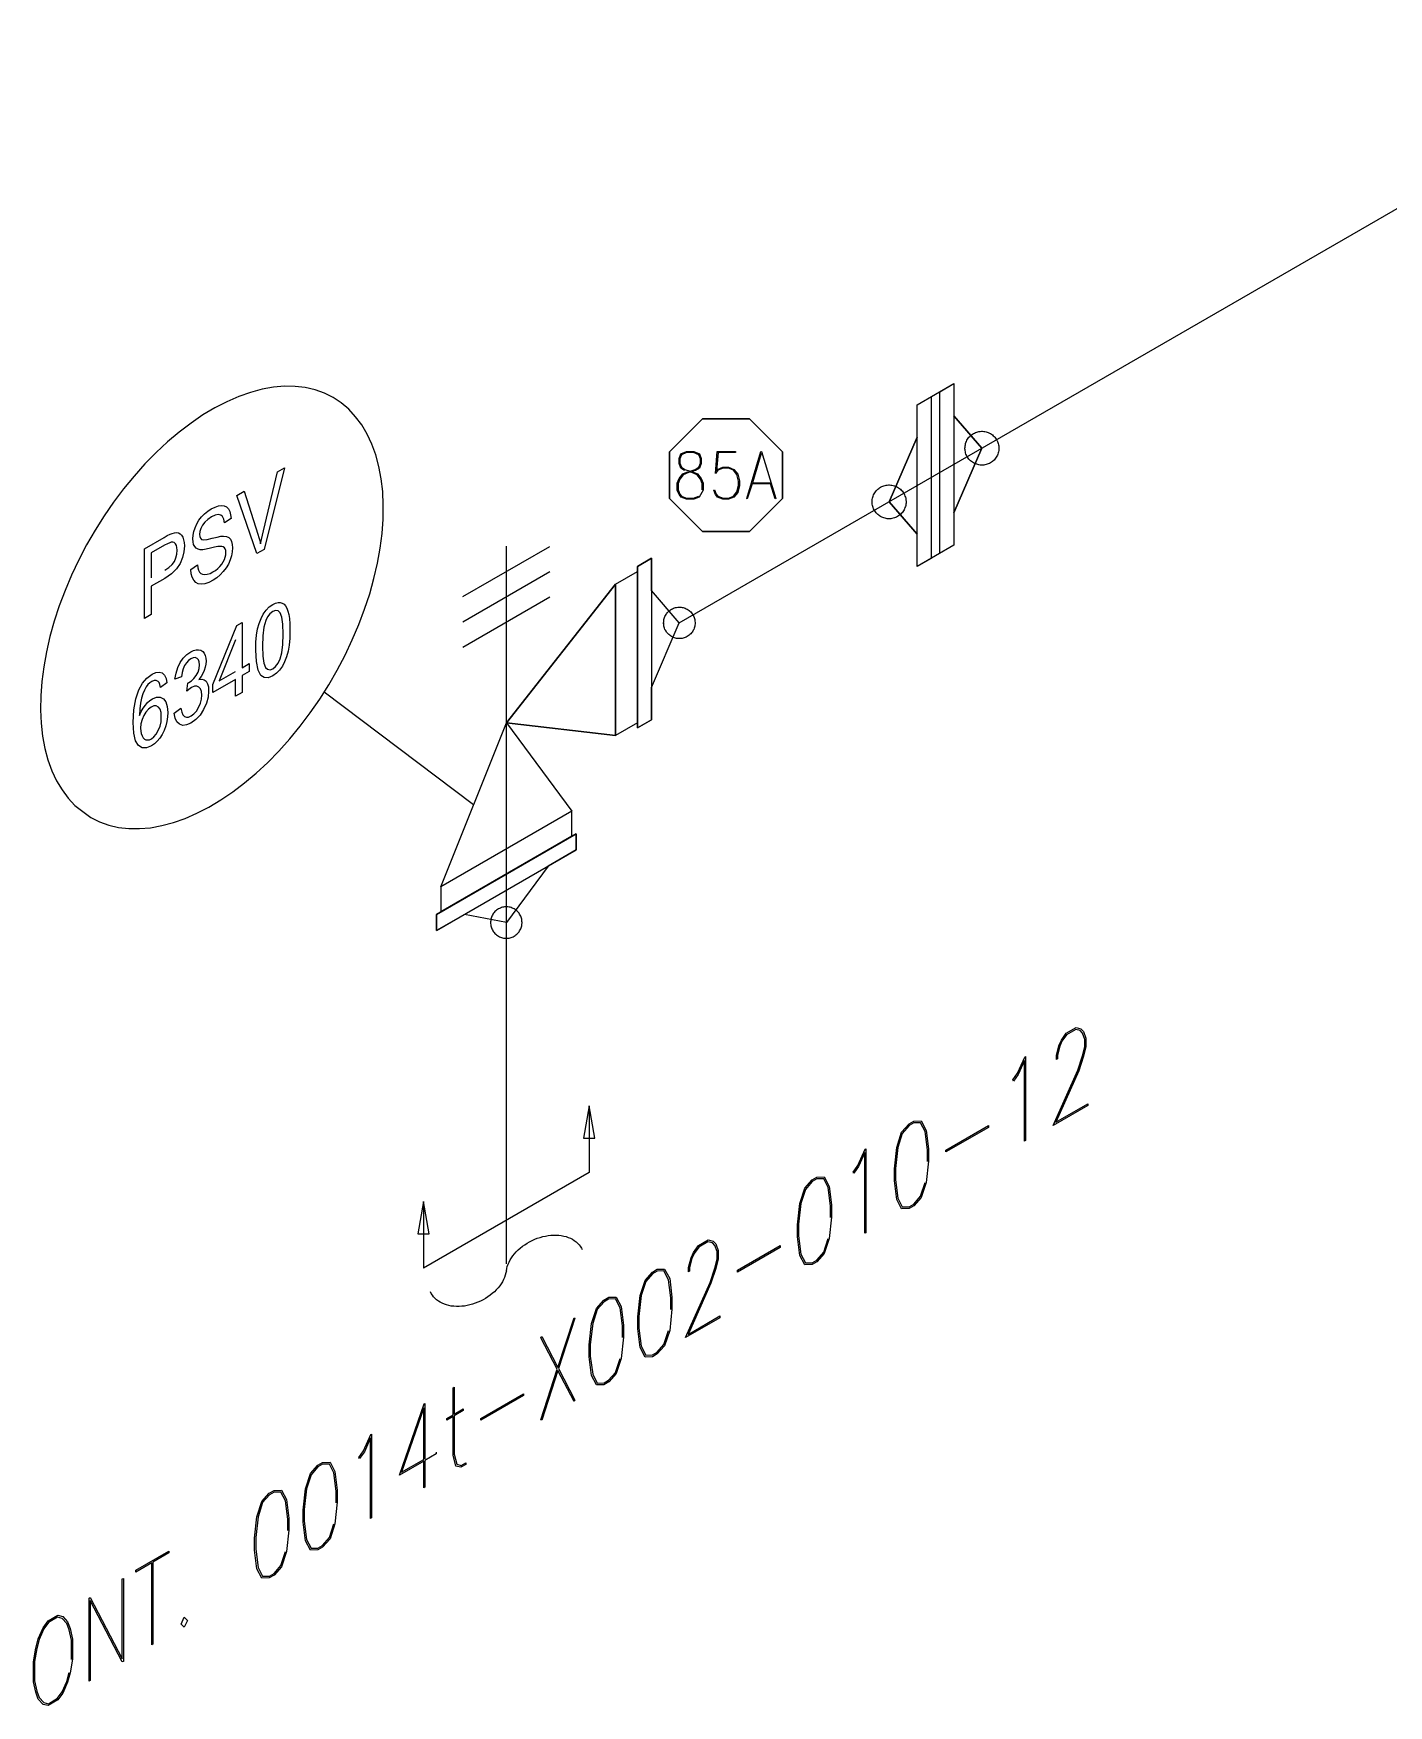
# Model space of a CAD drawing. Extents: x 0 to 17.2, y 0.1 to 11.3.
# Drawn here: x 10.195 to 11.865, y 7.699 to 9.76 of the extents above; entities that cross this region are included whole.
import ezdxf

# ---------------------------------------------------------------- set-up
doc = ezdxf.new("R2010")
doc.units = 0
for name, color, linetype in [('3', 1, 'CONTINUOUS'), ('COMP', 1, 'CONTINUOUS'), ('Continuation', 7, 'CONTINUOUS'), ('DL', 20, 'CONTINUOUS'), ('PART_PCML', 7, 'CONTINUOUS'), ('PIPE', 7, 'CONTINUOUS'), ('PIPE-ANNO', 150, 'CONTINUOUS'), ('UNAS.PIPE', 251, 'CONTINUOUS'), ('Welds', 7, 'CONTINUOUS')]:
    doc.layers.add(name, color=color, linetype=linetype)

msp = doc.modelspace()

# ---------------------------------------------------------------- linework, layer by layer
at = {"layer": '3'}
msp.add_lwpolyline([(10.9719, 9.0331), (10.972, 9.0345), (10.9721, 9.0358), (10.9724, 9.0372), (10.9727, 9.0385), (10.9731, 9.0398), (10.9736, 9.041), (10.9742, 9.0422), (10.9749, 9.0434), (10.9756, 9.0445), (10.9765, 9.0456), (10.9774, 9.0466), (10.9784, 9.0476), (10.9794, 9.0484), (10.9805, 9.0492), (10.9816, 9.0499), (10.9828, 9.0506), (10.9841, 9.0511), (10.9853, 9.0516), (10.9866, 9.052), (10.988, 9.0522), (10.9893, 9.0524), (10.9907, 9.0525), (10.992, 9.0525), (10.9934, 9.0524), (10.9947, 9.0522), (10.996, 9.052), (10.9973, 9.0516), (10.9986, 9.0511), (10.9998, 9.0506), (11.001, 9.0499), (11.0022, 9.0492), (11.0033, 9.0484), (11.0043, 9.0476), (11.0053, 9.0466), (11.0062, 9.0456), (11.007, 9.0445), (11.0078, 9.0434), (11.0085, 9.0422), (11.0091, 9.041), (11.0096, 9.0398), (11.01, 9.0385), (11.0103, 9.0372), (11.0105, 9.0358), (11.0107, 9.0331), (11.0107, 9.0331), (11.0107, 9.0318), (11.0105, 9.0304), (11.0103, 9.0291), (11.01, 9.0278), (11.0096, 9.0265), (11.0091, 9.0252), (11.0085, 9.024), (11.0078, 9.0229), (11.007, 9.0217), (11.0062, 9.0207), (11.0053, 9.0197), (11.0043, 9.0187), (11.0033, 9.0179), (11.0022, 9.0171), (11.001, 9.0163), (10.9998, 9.0157), (10.9986, 9.0152), (10.9973, 9.0147), (10.996, 9.0143), (10.9947, 9.014), (10.9934, 9.0138), (10.992, 9.0138), (10.9907, 9.0138), (10.9893, 9.0138), (10.988, 9.014), (10.9866, 9.0143), (10.9853, 9.0147), (10.9841, 9.0152), (10.9828, 9.0157), (10.9816, 9.0163), (10.9805, 9.0171), (10.9794, 9.0179), (10.9784, 9.0187), (10.9774, 9.0197), (10.9765, 9.0207), (10.9756, 9.0217), (10.9749, 9.0229), (10.9742, 9.024), (10.9736, 9.0252), (10.9731, 9.0265), (10.9727, 9.0278), (10.9724, 9.0291), (10.9721, 9.0304), (10.9719, 9.0331)], dxfattribs=at)
at = {"layer": 'COMP'}
for points in [[(11.2843, 9.1027), (11.2843, 9.1426), (11.2498, 9.1824), (11.2843, 9.262), (11.2843, 9.3018), (11.3297, 9.3281), (11.3297, 9.2882), (11.3642, 9.2484), (11.3297, 9.1688), (11.3297, 9.129), (11.2843, 9.1027)], [(11.3125, 9.3181), (11.3297, 9.3281), (11.3297, 9.129), (11.3125, 9.119), (11.3125, 9.3181)], [(11.3015, 9.3118), (11.3015, 9.1127), (11.2843, 9.1027), (11.2843, 9.3018), (11.3015, 9.3118)], [(11.3297, 9.1688), (11.3642, 9.2484), (11.3297, 9.2882)], [(11.2843, 9.262), (11.2498, 9.1824), (11.2843, 9.1426)], [(10.9913, 9.0331), (10.9569, 9.073), (10.9569, 9.1128), (10.9396, 9.1028), (10.9396, 8.9037), (10.9569, 8.9137), (10.9569, 8.9535), (10.9913, 9.0331)], [(10.9396, 8.9037), (10.9396, 9.1028), (10.9569, 9.1128), (10.9569, 8.9137), (10.9396, 8.9037)], [(10.9569, 8.9535), (10.9913, 9.0331), (10.9569, 9.073)]]:
    msp.add_lwpolyline(points, dxfattribs=at)
at = {"layer": 'Continuation'}
for points in [[(11.456, 8.4949), (11.456, 8.5001), (11.459, 8.512), (11.4621, 8.5189), (11.4682, 8.5274), (11.4802, 8.5344), (11.4863, 8.5328), (11.4894, 8.5295), (11.4924, 8.5211), (11.4924, 8.5108), (11.4894, 8.499), (11.4835, 8.4809), (11.4553, 8.4178), (11.4946, 8.4405), (11.4946, 8.4384), (11.4522, 8.4138), (11.4824, 8.4817), (11.4882, 8.4994), (11.491, 8.5106), (11.491, 8.5198), (11.4882, 8.5274), (11.4855, 8.5305), (11.4798, 8.5319), (11.4685, 8.5254), (11.4629, 8.5175), (11.4601, 8.5112), (11.4573, 8.5003), (11.4573, 8.4957), (11.456, 8.4949)], [(11.418, 8.3951), (11.4167, 8.3943), (11.4167, 8.4939), (11.409, 8.4765), (11.4031, 8.4683), (11.4024, 8.4698), (11.4082, 8.478), (11.4171, 8.4979), (11.418, 8.4985), (11.418, 8.3951)], [(11.2956, 8.3435), (11.2895, 8.3248), (11.2804, 8.3147), (11.2744, 8.3112), (11.2653, 8.3108), (11.2592, 8.3225), (11.2563, 8.3454), (11.2563, 8.3603), (11.2592, 8.3866), (11.2653, 8.4053), (11.2744, 8.4155), (11.2804, 8.419), (11.2895, 8.4192), (11.2956, 8.4076), (11.2985, 8.3847), (11.2985, 8.3698), (11.2956, 8.3435)], [(11.2972, 8.3693), (11.2972, 8.3836), (11.2943, 8.406), (11.2887, 8.4169), (11.2802, 8.4167), (11.2746, 8.4134), (11.2661, 8.4039), (11.2605, 8.3865), (11.2576, 8.3608), (11.2576, 8.3465), (11.2605, 8.3241), (11.2661, 8.3132), (11.2746, 8.3134), (11.2802, 8.3167), (11.2887, 8.3263), (11.2943, 8.3435)], [(11.3196, 8.3832), (11.3722, 8.4136), (11.3722, 8.4113), (11.3196, 8.381), (11.3196, 8.3832)], [(11.2212, 8.2815), (11.2199, 8.2807), (11.2199, 8.3803), (11.2122, 8.3629), (11.2063, 8.3547), (11.2056, 8.3562), (11.2114, 8.3644), (11.2203, 8.3843), (11.2212, 8.3848), (11.2212, 8.2815)], [(11.1761, 8.2745), (11.17, 8.2558), (11.1609, 8.2457), (11.1549, 8.2422), (11.1458, 8.2419), (11.1397, 8.2535), (11.1368, 8.2764), (11.1368, 8.2913), (11.1397, 8.3176), (11.1458, 8.3363), (11.1549, 8.3465), (11.1609, 8.35), (11.17, 8.3502), (11.1761, 8.3386), (11.179, 8.3157), (11.179, 8.3008), (11.1761, 8.2745)], [(11.1777, 8.3004), (11.1777, 8.3146), (11.1748, 8.337), (11.1692, 8.3479), (11.1608, 8.3477), (11.1551, 8.3444), (11.1467, 8.3349), (11.141, 8.3176), (11.1381, 8.2918), (11.1381, 8.2775), (11.141, 8.2551), (11.1467, 8.2442), (11.1551, 8.2444), (11.1608, 8.2477), (11.1692, 8.2573), (11.1748, 8.2745)], [(11.0027, 8.2332), (11.0027, 8.2384), (11.0057, 8.2503), (11.0088, 8.2572), (11.0149, 8.2657), (11.0269, 8.2727), (11.033, 8.2711), (11.0361, 8.2678), (11.0391, 8.2594), (11.0391, 8.2491), (11.0361, 8.2373), (11.0302, 8.2192), (11.002, 8.1561), (11.0413, 8.1788), (11.0413, 8.1767), (10.9989, 8.1521), (11.0292, 8.22), (11.0349, 8.2377), (11.0378, 8.2489), (11.0378, 8.2581), (11.0349, 8.2657), (11.0322, 8.2688), (11.0265, 8.2702), (11.0152, 8.2637), (11.0096, 8.2558), (11.0069, 8.2495), (11.004, 8.2386), (11.004, 8.234), (11.0027, 8.2332)], [(11.0631, 8.2351), (11.1157, 8.2655), (11.1157, 8.2632), (11.0631, 8.2329), (11.0631, 8.2351)], [(10.9794, 8.1609), (10.9732, 8.1422), (10.9641, 8.1321), (10.9581, 8.1286), (10.949, 8.1282), (10.943, 8.1399), (10.94, 8.1628), (10.94, 8.1777), (10.943, 8.204), (10.949, 8.2227), (10.9581, 8.2329), (10.9641, 8.2364), (10.9732, 8.2366), (10.9794, 8.225), (10.9822, 8.2021), (10.9822, 8.1872), (10.9794, 8.1609)], [(10.9809, 8.1867), (10.9809, 8.201), (10.978, 8.2234), (10.9724, 8.2343), (10.964, 8.2341), (10.9583, 8.2308), (10.9499, 8.2213), (10.9443, 8.2039), (10.9414, 8.1782), (10.9414, 8.1639), (10.9443, 8.1415), (10.9499, 8.1306), (10.9583, 8.1308), (10.964, 8.1341), (10.9724, 8.1437), (10.978, 8.1609)], [(10.9196, 8.1264), (10.9135, 8.1077), (10.9044, 8.0976), (10.8984, 8.0941), (10.8893, 8.0938), (10.8832, 8.1054), (10.8803, 8.1283), (10.8803, 8.1432), (10.8832, 8.1695), (10.8893, 8.1882), (10.8984, 8.1984), (10.9044, 8.2019), (10.9135, 8.2021), (10.9196, 8.1905), (10.9225, 8.1676), (10.9225, 8.1527), (10.9196, 8.1264)], [(10.9212, 8.1523), (10.9212, 8.1665), (10.9183, 8.1889), (10.9127, 8.1998), (10.9042, 8.1996), (10.8986, 8.1963), (10.8901, 8.1868), (10.8845, 8.1695), (10.8816, 8.1437), (10.8816, 8.1294), (10.8845, 8.107), (10.8901, 8.0961), (10.8986, 8.0963), (10.9042, 8.0996), (10.9127, 8.1092), (10.9183, 8.1264)], [(10.8615, 8.0734), (10.8416, 8.1114), (10.8218, 8.0504), (10.8206, 8.0508), (10.8408, 8.1131), (10.8206, 8.1518), (10.8218, 8.1537), (10.8416, 8.1155), (10.8615, 8.1766), (10.8627, 8.1761), (10.8425, 8.1139), (10.8627, 8.0751), (10.8615, 8.0734)], [(10.728, 7.9957), (10.722, 7.9923), (10.7157, 7.9937), (10.7127, 8.0072), (10.7127, 8.055), (10.7046, 8.0503), (10.7046, 8.0525), (10.7127, 8.0571), (10.7127, 8.0902), (10.714, 8.0909), (10.714, 8.0579), (10.7251, 8.0643), (10.7251, 8.0621), (10.714, 8.0557), (10.714, 8.0083), (10.7169, 7.996), (10.7223, 7.9946), (10.728, 7.9978), (10.728, 7.9957)], [(10.7468, 8.0525), (10.7994, 8.0829), (10.7994, 8.0807), (10.7468, 8.0503), (10.7468, 8.0525)], [(10.6916, 8.0109), (10.6916, 8.0087), (10.6777, 8.0007), (10.6777, 7.9676), (10.6763, 7.9669), (10.6763, 7.9999), (10.6465, 7.9826), (10.6767, 8.0704), (10.6777, 8.071), (10.6777, 8.0029)], [(10.6763, 8.0021), (10.6763, 8.0656), (10.6491, 7.9864), (10.6763, 8.0021)], [(10.6121, 7.9298), (10.6107, 7.929), (10.6107, 8.0286), (10.6031, 8.0112), (10.5971, 8.003), (10.5965, 8.0045), (10.6022, 8.0127), (10.6111, 8.0326), (10.6121, 8.0331), (10.6121, 7.9298)], [(10.5669, 7.9228), (10.5608, 7.9041), (10.5517, 7.894), (10.5457, 7.8905), (10.5366, 7.8901), (10.5306, 7.9018), (10.5276, 7.9247), (10.5276, 7.9396), (10.5306, 7.9659), (10.5366, 7.9846), (10.5457, 7.9948), (10.5517, 7.9983), (10.5608, 7.9985), (10.5669, 7.9869), (10.5698, 7.964), (10.5698, 7.9491), (10.5669, 7.9228)], [(10.5685, 7.9486), (10.5685, 7.9629), (10.5656, 7.9853), (10.56, 7.9962), (10.5516, 7.996), (10.5459, 7.9927), (10.5375, 7.9832), (10.5319, 7.9658), (10.529, 7.9401), (10.529, 7.9258), (10.5319, 7.9034), (10.5375, 7.8925), (10.5459, 7.8927), (10.5516, 7.896), (10.56, 7.9056), (10.5656, 7.9228)], [(10.5072, 7.8883), (10.5011, 7.8696), (10.492, 7.8595), (10.486, 7.856), (10.4769, 7.8557), (10.4708, 7.8673), (10.4679, 7.8902), (10.4679, 7.9051), (10.4708, 7.9314), (10.4769, 7.9501), (10.486, 7.9603), (10.492, 7.9638), (10.5011, 7.964), (10.5072, 7.9524), (10.5101, 7.9295), (10.5101, 7.9146), (10.5072, 7.8883)], [(10.5088, 7.9142), (10.5088, 7.9284), (10.5059, 7.9508), (10.5003, 7.9617), (10.4918, 7.9615), (10.4862, 7.9582), (10.4777, 7.9487), (10.4721, 7.9314), (10.4692, 7.9056), (10.4692, 7.8913), (10.4721, 7.8689), (10.4777, 7.858), (10.4862, 7.8582), (10.4918, 7.8615), (10.5003, 7.8711), (10.5059, 7.8883)], [(10.3411, 7.7733), (10.3411, 7.8745), (10.3214, 7.8631), (10.3214, 7.8653), (10.3623, 7.8889), (10.3623, 7.8867), (10.3425, 7.8753), (10.3425, 7.7741), (10.3411, 7.7733)], [(10.3061, 7.7531), (10.3046, 7.7523), (10.2652, 7.8281), (10.2652, 7.7295), (10.2639, 7.7287), (10.2639, 7.831), (10.2653, 7.8318), (10.3047, 7.756), (10.3047, 7.8546), (10.3061, 7.8554), (10.3061, 7.7531)], [(10.2404, 7.7391), (10.2374, 7.7274), (10.2315, 7.714), (10.2253, 7.7055), (10.2133, 7.6986), (10.2072, 7.7), (10.2012, 7.7065), (10.1983, 7.7149), (10.1953, 7.728), (10.1953, 7.7526), (10.1983, 7.7692), (10.2012, 7.7809), (10.2072, 7.7944), (10.2133, 7.8029), (10.2253, 7.8099), (10.2315, 7.8084), (10.2374, 7.8018), (10.2404, 7.7935), (10.2434, 7.7804), (10.2434, 7.7558), (10.2404, 7.7391)], [(10.242, 7.7553), (10.242, 7.7793), (10.2392, 7.792), (10.2363, 7.7998), (10.2306, 7.806), (10.225, 7.8074), (10.2137, 7.8009), (10.2081, 7.793), (10.2024, 7.7802), (10.1995, 7.769), (10.1966, 7.7531), (10.1966, 7.729), (10.1995, 7.7163), (10.2024, 7.7086), (10.2081, 7.7023), (10.2137, 7.7009), (10.225, 7.7075), (10.2306, 7.7154), (10.2363, 7.7282), (10.2392, 7.7393)], [(10.3811, 7.7951), (10.3773, 7.7991), (10.3811, 7.8077), (10.385, 7.8035), (10.3811, 7.7951)]]:
    msp.add_lwpolyline(points, dxfattribs=at)
at = {"layer": 'DL'}
for points in [[(10.8732, 8.398), (10.8872, 8.398), (10.8802, 8.4378), (10.8732, 8.398)], [(10.8802, 8.4378), (10.8802, 8.3556)], [(10.8802, 8.3556), (10.676, 8.2377)], [(10.669, 8.2801), (10.683, 8.2801), (10.676, 8.3199), (10.669, 8.2801)], [(10.676, 8.3199), (10.676, 8.2377)]]:
    msp.add_lwpolyline(points, dxfattribs=at)
at = {"layer": 'PART_PCML'}
for points in [[(11.02, 9.2847), (10.9792, 9.244), (10.9792, 9.1864), (11.02, 9.1456), (11.0776, 9.1456), (11.1183, 9.1864), (11.1183, 9.244), (11.0776, 9.2847), (11.02, 9.2847)], [(10.9792, 9.1864), (11.02, 9.1456), (11.0776, 9.1456), (11.1183, 9.1864), (11.1183, 9.244), (11.0776, 9.2847), (11.02, 9.2847), (10.9792, 9.244), (10.9792, 9.1864)], [(10.9792, 9.244), (11.02, 9.2847), (11.0776, 9.2847), (11.1183, 9.244), (11.1183, 9.1864), (11.0776, 9.1456), (11.02, 9.1456), (10.9792, 9.1864), (10.9792, 9.244), (11.02, 9.2847)], [(10.9978, 9.2211), (10.9932, 9.224), (10.9909, 9.2298), (10.9909, 9.2356), (10.9932, 9.2415), (11.0002, 9.2443), (11.0091, 9.2443), (11.016, 9.2415), (11.0183, 9.2356), (11.0183, 9.2298), (11.016, 9.224), (11.0114, 9.2211), (11.0067, 9.2197), (11.0069, 9.2196), (11.0137, 9.2168), (11.0182, 9.2112), (11.0205, 9.2054), (11.0205, 9.1969), (11.0159, 9.1883), (11.0091, 9.1855), (11.0002, 9.1855), (10.9934, 9.1883), (10.991, 9.1912), (10.9887, 9.1969), (10.9887, 9.2054), (10.991, 9.2112), (10.9956, 9.2168), (11.0026, 9.2197)], [(11.0046, 9.2203), (11.011, 9.2224), (11.0152, 9.2249), (11.0173, 9.2301), (11.0173, 9.2353), (11.0152, 9.2404), (11.0089, 9.2431), (11.0003, 9.2431), (10.994, 9.2404), (10.9919, 9.2353), (10.9919, 9.2301), (10.994, 9.2249), (10.9982, 9.2224), (11.0046, 9.2203)], [(11.0346, 9.1973), (11.0368, 9.1919), (11.0388, 9.1893), (11.0452, 9.1867), (11.0517, 9.1867), (11.0581, 9.1893), (11.0623, 9.1946), (11.0644, 9.2026), (11.0644, 9.2079), (11.0623, 9.2159), (11.0581, 9.2212), (11.0517, 9.2239), (11.0452, 9.2239), (11.0388, 9.2212), (11.0357, 9.2172), (11.0381, 9.2443), (11.0605, 9.2443), (11.0605, 9.2431), (11.039, 9.2431), (11.037, 9.2207), (11.0383, 9.2223), (11.0451, 9.2251), (11.0518, 9.2251), (11.0586, 9.2223), (11.0632, 9.2166), (11.0654, 9.2081), (11.0654, 9.2024), (11.0632, 9.194), (11.0586, 9.1883), (11.0518, 9.1855), (11.0451, 9.1855), (11.0383, 9.1883), (11.0359, 9.1912), (11.0337, 9.1967), (11.0346, 9.1973)], [(11.1103, 9.1863), (11.1094, 9.1859), (11.1036, 9.2046), (11.0809, 9.2046), (11.0751, 9.1859), (11.0743, 9.1863), (11.0919, 9.2443), (11.0926, 9.2443), (11.1103, 9.1863)], [(11.0923, 9.242), (11.0813, 9.2059), (11.1032, 9.2059)], [(11.0195, 9.1972), (11.0195, 9.2051), (11.0174, 9.2104), (11.0132, 9.2157), (11.0067, 9.2184), (11.0046, 9.2191), (11.0026, 9.2184), (10.9961, 9.2157), (10.9919, 9.2104), (10.9898, 9.2051), (10.9898, 9.1972), (10.9919, 9.1919), (10.9939, 9.1893), (11.0003, 9.1867), (11.0089, 9.1867), (11.0153, 9.1893)]]:
    msp.add_lwpolyline(points, dxfattribs=at)
at = {"layer": 'PIPE'}
msp.add_lwpolyline([(10.9913, 9.0331), (12.2498, 9.7597)], dxfattribs=at)
at = {"layer": 'PIPE-ANNO'}
for points in [[(10.7781, 8.2345), (10.7786, 8.2372), (10.7793, 8.2399), (10.7803, 8.2426), (10.7814, 8.2452), (10.7828, 8.2479), (10.7844, 8.2505), (10.7863, 8.2531), (10.7883, 8.2556), (10.7904, 8.258), (10.7928, 8.2603), (10.7953, 8.2626), (10.798, 8.2647), (10.8008, 8.2667), (10.8037, 8.2686), (10.8067, 8.2703), (10.8099, 8.2719), (10.8131, 8.2733), (10.8163, 8.2746), (10.8196, 8.2757), (10.823, 8.2766), (10.8263, 8.2773), (10.8297, 8.2779), (10.833, 8.2783), (10.8363, 8.2785), (10.8396, 8.2785), (10.8427, 8.2783), (10.8458, 8.2779), (10.8488, 8.2773), (10.8517, 8.2766), (10.8545, 8.2757), (10.8571, 8.2746), (10.8596, 8.2733), (10.8619, 8.2719), (10.864, 8.2703), (10.866, 8.2686), (10.8677, 8.2667), (10.8692, 8.2647), (10.8706, 8.2626), (10.8716, 8.2606)], [(10.7781, 8.2345), (10.7776, 8.2318), (10.7768, 8.2291), (10.7759, 8.2264), (10.7747, 8.2237), (10.7733, 8.2211), (10.7717, 8.2185), (10.7699, 8.2159), (10.7679, 8.2134), (10.7657, 8.211), (10.7634, 8.2086), (10.7608, 8.2064), (10.7582, 8.2043), (10.7554, 8.2023), (10.7525, 8.2004), (10.7494, 8.1987), (10.7463, 8.1971), (10.7431, 8.1957), (10.7398, 8.1944), (10.7365, 8.1933), (10.7332, 8.1924), (10.7298, 8.1916), (10.7265, 8.1911), (10.7231, 8.1907), (10.7198, 8.1905), (10.7166, 8.1905), (10.7134, 8.1907), (10.7103, 8.1911), (10.7073, 8.1916), (10.7044, 8.1924), (10.7017, 8.1933), (10.699, 8.1944), (10.6966, 8.1957), (10.6943, 8.1971), (10.6921, 8.1987), (10.6902, 8.2004), (10.6885, 8.2023), (10.6869, 8.2043), (10.6856, 8.2064), (10.6846, 8.2084)]]:
    msp.add_lwpolyline(points, dxfattribs=at)
at = {"layer": 'UNAS.PIPE'}
for points in [[(10.2659, 8.7934), (10.2767, 8.788), (10.2881, 8.7839), (10.3002, 8.7811), (10.3128, 8.7797), (10.326, 8.7795), (10.3395, 8.7807), (10.3535, 8.7832), (10.3677, 8.787), (10.3822, 8.7921), (10.3968, 8.7985), (10.4116, 8.8061), (10.4263, 8.8149), (10.441, 8.8249), (10.4556, 8.836), (10.4699, 8.8481), (10.484, 8.8612), (10.4978, 8.8752), (10.5112, 8.8902), (10.5241, 8.9059), (10.5364, 8.9223), (10.5482, 8.9393), (10.5593, 8.9569), (10.5698, 8.975), (10.5794, 8.9934), (10.5883, 9.0121), (10.5963, 9.0311), (10.6035, 9.0501), (10.6097, 9.0691), (10.615, 9.088), (10.6193, 9.1068), (10.6226, 9.1253), (10.6249, 9.1435), (10.6262, 9.1612), (10.6265, 9.1784), (10.6257, 9.1949), (10.6239, 9.2108), (10.6211, 9.2259), (10.6173, 9.2401), (10.6125, 9.2534), (10.6067, 9.2658), (10.6, 9.2771), (10.5924, 9.2873), (10.584, 9.2964), (10.5747, 9.3042), (10.5646, 9.3109), (10.5539, 9.3163), (10.5424, 9.3204), (10.5303, 9.3232), (10.5177, 9.3246), (10.5045, 9.3248), (10.491, 9.3236), (10.477, 9.3211), (10.4628, 9.3173), (10.4483, 9.3122), (10.4337, 9.3058), (10.4189, 9.2982), (10.4042, 9.2894), (10.3895, 9.2794), (10.3749, 9.2683), (10.3606, 9.2562), (10.3465, 9.2431), (10.3327, 9.229), (10.3193, 9.2141), (10.3064, 9.1984), (10.2941, 9.182), (10.2823, 9.165), (10.2712, 9.1474), (10.2608, 9.1293), (10.2511, 9.1109), (10.2422, 9.0921), (10.2342, 9.0732), (10.227, 9.0542), (10.2208, 9.0352), (10.2155, 9.0162), (10.2112, 8.9975), (10.2079, 8.979), (10.2056, 8.9608), (10.2043, 8.9431), (10.204, 8.9259), (10.2048, 8.9094), (10.2066, 8.8935), (10.2094, 8.8784), (10.2132, 8.8642), (10.218, 8.8509), (10.2238, 8.8385), (10.2305, 8.8272), (10.2381, 8.817), (10.2465, 8.8079), (10.2659, 8.7934)], [(10.4708, 9.1185), (10.4458, 9.1902), (10.4551, 9.1956), (10.4719, 9.1427), (10.4731, 9.1385), (10.4743, 9.1345), (10.4753, 9.1305), (10.4763, 9.1359), (10.4775, 9.1412), (10.4787, 9.1467), (10.4962, 9.2193), (10.5049, 9.2244), (10.4796, 9.1236), (10.4708, 9.1185)], [(10.3893, 9.0991), (10.3973, 9.1047), (10.3979, 9.101), (10.3988, 9.098), (10.4, 9.0956), (10.4016, 9.094), (10.4038, 9.093), (10.4065, 9.0927), (10.4096, 9.093), (10.4129, 9.0941), (10.4164, 9.0959), (10.4195, 9.0979), (10.4224, 9.1002), (10.4251, 9.1028), (10.4273, 9.1056), (10.4292, 9.1084), (10.4306, 9.1113), (10.4316, 9.1142), (10.4323, 9.117), (10.4325, 9.1198), (10.4323, 9.1222), (10.4317, 9.1243), (10.4307, 9.1258), (10.4293, 9.1269), (10.4273, 9.1275), (10.4249, 9.1275), (10.4224, 9.1272), (10.4186, 9.1264), (10.4134, 9.1251), (10.408, 9.1239), (10.4039, 9.1233), (10.4009, 9.1233), (10.3981, 9.124), (10.3958, 9.1253), (10.394, 9.1273), (10.3927, 9.1299), (10.392, 9.1331), (10.3917, 9.1367), (10.392, 9.1412), (10.393, 9.1458), (10.3945, 9.1505), (10.3966, 9.1552), (10.3993, 9.1597), (10.4026, 9.1638), (10.4063, 9.1676), (10.4103, 9.1709), (10.4145, 9.1736), (10.4191, 9.1759), (10.4233, 9.1773), (10.4271, 9.1778), (10.4305, 9.1774), (10.4333, 9.176), (10.4356, 9.1736), (10.4373, 9.1704), (10.4383, 9.1665), (10.4388, 9.1619), (10.4306, 9.1563), (10.4298, 9.1609), (10.4283, 9.1641), (10.4261, 9.1661), (10.4231, 9.1667), (10.4194, 9.1659), (10.4148, 9.1638), (10.4101, 9.1606), (10.4064, 9.1572), (10.4035, 9.1534), (10.4015, 9.1496), (10.4004, 9.1459), (10.4, 9.1423), (10.4003, 9.1395), (10.4011, 9.1374), (10.4025, 9.1361), (10.405, 9.1355), (10.4093, 9.136), (10.4154, 9.1374), (10.4216, 9.139), (10.4264, 9.1399), (10.4297, 9.1401), (10.4331, 9.1396), (10.4359, 9.1383), (10.438, 9.1362), (10.4395, 9.1333), (10.4404, 9.1297), (10.4407, 9.1255), (10.4404, 9.1208), (10.4394, 9.1159), (10.4377, 9.1108), (10.4355, 9.1057), (10.4327, 9.101), (10.4293, 9.0964), (10.4254, 9.0923), (10.4213, 9.0888), (10.4168, 9.0859), (10.4113, 9.0831), (10.4064, 9.0814), (10.4021, 9.0808), (10.3984, 9.0813), (10.3953, 9.083), (10.3928, 9.0857), (10.3909, 9.0893), (10.3897, 9.0938), (10.3893, 9.0991)], [(10.332, 9.0384), (10.332, 9.1245), (10.3563, 9.1386), (10.3603, 9.1408), (10.3636, 9.1424), (10.3662, 9.1434), (10.3692, 9.1442), (10.3718, 9.1444), (10.3741, 9.144), (10.3762, 9.1429), (10.3779, 9.1412), (10.3793, 9.1387), (10.3804, 9.1356), (10.3811, 9.1321), (10.3813, 9.1281), (10.3807, 9.1208), (10.379, 9.1136), (10.376, 9.1064), (10.3716, 9.0996), (10.3653, 9.0935), (10.3571, 9.0879), (10.3405, 9.0783), (10.3405, 9.0433), (10.332, 9.0384)], [(10.3572, 9.0981), (10.3622, 9.1015), (10.3661, 9.1051), (10.369, 9.109), (10.3709, 9.1133), (10.3721, 9.1178), (10.3725, 9.1226), (10.3722, 9.1259), (10.3716, 9.1286), (10.3704, 9.1307), (10.3689, 9.1321), (10.3671, 9.1328), (10.365, 9.1327), (10.3632, 9.132), (10.3605, 9.1307), (10.357, 9.1288), (10.3405, 9.1193), (10.3405, 9.0885)], [(10.7245, 9.0656), (10.8316, 9.1274)], [(10.7781, 8.91), (10.7781, 9.1276)], [(10.9913, 9.0331), (10.9569, 9.073), (10.9569, 9.1128), (10.9396, 9.1028), (10.9396, 8.9037), (10.9569, 8.9137), (10.9569, 8.9535), (10.9913, 9.0331)], [(10.7245, 9.0345), (10.8316, 9.0964)], [(10.9127, 9.081), (10.9396, 9.0965), (10.9396, 8.91), (10.9127, 8.8945), (10.9127, 9.081), (10.9127, 9.081)], [(10.9396, 8.91), (10.9396, 9.0965)], [(10.6973, 8.7079), (10.7781, 8.91), (10.9127, 9.081), (10.9127, 8.8945), (10.7781, 8.91), (10.8588, 8.8012), (10.6973, 8.7079)], [(10.9127, 9.081), (10.7781, 8.91)], [(10.9127, 9.081), (10.9127, 8.8945)], [(10.9127, 8.8945), (10.9127, 9.081)], [(10.9127, 9.081), (10.9127, 8.8945)], [(10.4693, 8.9997), (10.4695, 9.0094), (10.4703, 9.018), (10.4716, 9.0257), (10.4734, 9.0324), (10.4758, 9.0386), (10.4786, 9.0441), (10.482, 9.0488), (10.4859, 9.0528), (10.4903, 9.0559), (10.4937, 9.0575), (10.4967, 9.0583), (10.4995, 9.0584), (10.5019, 9.0576), (10.5041, 9.0562), (10.5059, 9.054), (10.5075, 9.0512), (10.5088, 9.0477), (10.5099, 9.0435), (10.5107, 9.0384), (10.5112, 9.0319), (10.5114, 9.024), (10.5111, 9.0144), (10.5104, 9.0058), (10.5091, 8.9982), (10.5072, 8.9914), (10.5049, 8.9853), (10.5021, 8.9798), (10.4987, 8.975), (10.4948, 8.971), (10.4903, 8.9679), (10.4845, 8.9656), (10.4797, 8.9657), (10.4756, 8.9684), (10.4721, 8.975), (10.47, 8.9854), (10.4693, 8.9997)], [(10.7245, 9.0034), (10.8316, 9.0653)], [(10.4445, 8.9429), (10.4445, 8.9635), (10.4165, 8.9474), (10.4165, 8.957), (10.4459, 9.0299), (10.4524, 9.0336), (10.4524, 8.9778), (10.4611, 8.9829), (10.4611, 8.9732), (10.4524, 8.9681), (10.4524, 8.9475), (10.4445, 8.9429)], [(10.4774, 9.0044), (10.4778, 8.9921), (10.4791, 8.9834), (10.4811, 8.9783), (10.4838, 8.976), (10.4869, 8.9754), (10.4903, 8.9766), (10.4938, 8.9794), (10.4968, 8.9835), (10.4995, 8.989), (10.5016, 8.9964), (10.5028, 9.0065), (10.5032, 9.0193), (10.5028, 9.0317), (10.5016, 9.0404), (10.4995, 9.0454), (10.4968, 9.0478), (10.4937, 9.0483), (10.4902, 9.0471), (10.4868, 9.0444), (10.4839, 9.0407), (10.4815, 9.0359), (10.4792, 9.0278), (10.4779, 9.0173), (10.4774, 9.0044)], [(10.4445, 9.0121), (10.4243, 8.9616), (10.4445, 8.9732)], [(10.3689, 8.922), (10.3768, 8.928), (10.378, 8.9232), (10.3795, 8.9198), (10.3815, 8.9177), (10.3838, 8.9169), (10.3865, 8.9171), (10.3895, 8.9184), (10.393, 8.921), (10.3962, 8.9245), (10.3989, 8.929), (10.4011, 8.934), (10.4024, 8.939), (10.4028, 8.944), (10.4024, 8.9484), (10.4012, 8.9517), (10.3992, 8.954), (10.3966, 8.9551), (10.3936, 8.955), (10.3901, 8.9535), (10.3885, 8.9524), (10.3867, 8.951), (10.3845, 8.9491), (10.3854, 8.9589), (10.3859, 8.9591), (10.3863, 8.9593), (10.3867, 8.9595), (10.39, 8.9618), (10.393, 8.9647), (10.3958, 8.9683), (10.3981, 8.9724), (10.3994, 8.9768), (10.3999, 8.9815), (10.3996, 8.985), (10.3986, 8.9876), (10.3969, 8.9894), (10.3948, 8.9903), (10.3922, 8.9901), (10.3893, 8.9889), (10.3864, 8.9867), (10.3838, 8.984), (10.3816, 8.9805), (10.3798, 8.9765), (10.3785, 8.9718), (10.3776, 8.9666), (10.3697, 8.9639), (10.3711, 8.9713), (10.3733, 8.978), (10.3763, 8.9842), (10.38, 8.9896), (10.3843, 8.994), (10.3891, 8.9975), (10.3926, 8.9991), (10.3958, 9), (10.3989, 9.0001), (10.4016, 8.9994), (10.4039, 8.9979), (10.4057, 8.9957), (10.407, 8.9929), (10.4078, 8.9897), (10.408, 8.986), (10.4078, 8.9822), (10.407, 8.9784), (10.4058, 8.9745), (10.4041, 8.9707), (10.4018, 8.967), (10.3991, 8.9634), (10.4027, 8.9638), (10.4056, 8.9631), (10.408, 8.9612), (10.4098, 8.9582), (10.4109, 8.9542), (10.4112, 8.9491), (10.4105, 8.9416), (10.4085, 8.934), (10.405, 8.9265), (10.4006, 8.9195), (10.3954, 8.9139), (10.3894, 8.9096), (10.3841, 8.9073), (10.3794, 8.9068), (10.3753, 8.9082), (10.3721, 8.9113), (10.37, 8.9159), (10.3689, 8.922)], [(10.3598, 8.9591), (10.3519, 8.9537), (10.3511, 8.957), (10.3501, 8.9595), (10.3489, 8.961), (10.3466, 8.9622), (10.344, 8.9622), (10.341, 8.961), (10.3386, 8.9593), (10.3364, 8.957), (10.3343, 8.9543), (10.332, 8.9502), (10.3301, 8.9455), (10.3284, 8.9403), (10.3272, 8.9342), (10.3265, 8.9272), (10.3262, 8.919), (10.3282, 8.9238), (10.3306, 8.928), (10.3332, 8.9317), (10.336, 8.9349), (10.3389, 8.9375), (10.3419, 8.9396), (10.3469, 8.9416), (10.3514, 8.9416), (10.3554, 8.9396), (10.3585, 8.9357), (10.3603, 8.93), (10.361, 8.9227), (10.3607, 8.9172), (10.3598, 8.9117), (10.3583, 8.9061), (10.3564, 8.9007), (10.354, 8.8957), (10.3511, 8.8912), (10.3479, 8.8873), (10.3445, 8.8841), (10.3407, 8.8815), (10.3345, 8.879), (10.3291, 8.8792), (10.3246, 8.8819), (10.3211, 8.8878), (10.319, 8.8973), (10.3183, 8.9104), (10.3191, 8.9259), (10.3214, 8.9394), (10.3252, 8.9507), (10.3297, 8.9588), (10.3351, 8.9652), (10.3415, 8.9699), (10.3463, 8.9721), (10.3504, 8.9726), (10.354, 8.9715), (10.3568, 8.9688), (10.3587, 8.9647), (10.3598, 8.9591)], [(10.7377, 8.809), (10.5537, 8.9478)], [(10.3274, 8.9032), (10.3276, 8.8998), (10.3282, 8.8966), (10.3292, 8.8938), (10.3305, 8.8915), (10.3321, 8.8899), (10.334, 8.889), (10.3362, 8.8888), (10.3383, 8.8891), (10.3406, 8.8902), (10.3438, 8.8926), (10.3467, 8.8961), (10.3492, 8.9006), (10.3513, 8.9057), (10.3525, 8.9113), (10.3529, 8.9173), (10.3525, 8.9226), (10.3513, 8.9266), (10.3493, 8.9293), (10.3467, 8.9307), (10.3437, 8.9307), (10.3403, 8.9293), (10.3369, 8.9268), (10.3339, 8.9233), (10.3312, 8.9189), (10.3291, 8.9139), (10.3278, 8.9087), (10.3274, 8.9032)], [(10.6973, 8.7079), (10.7781, 8.91)], [(10.7781, 8.2431), (10.7781, 8.91)], [(10.7781, 8.91), (10.9127, 8.8945)], [(10.7781, 8.91), (10.8588, 8.8012)], [(10.8588, 8.8012), (10.6973, 8.7079)], [(10.6973, 8.7079), (10.6973, 8.6769), (10.8588, 8.7701), (10.8588, 8.8012), (10.6973, 8.7079), (10.6973, 8.7079)], [(10.8588, 8.8012), (10.6973, 8.7079)], [(10.8588, 8.8012), (10.6973, 8.7079)], [(10.7781, 8.6638), (10.7264, 8.6737), (10.6919, 8.6538), (10.6919, 8.6737), (10.8643, 8.7733), (10.8643, 8.7534), (10.8298, 8.7334), (10.7781, 8.6638)], [(10.8643, 8.7733), (10.6919, 8.6737), (10.6919, 8.6538), (10.8643, 8.7534), (10.8643, 8.7733)], [(10.8588, 8.7701), (10.6973, 8.6769)], [(10.8298, 8.7334), (10.7781, 8.6638), (10.7264, 8.6737)], [(10.7587, 8.6638), (10.7587, 8.6624), (10.7589, 8.6611), (10.7591, 8.6597), (10.7594, 8.6584), (10.7598, 8.6571), (10.7604, 8.6559), (10.7609, 8.6547), (10.7616, 8.6535), (10.7624, 8.6524), (10.7632, 8.6513), (10.7641, 8.6503), (10.7651, 8.6493), (10.7661, 8.6485), (10.7672, 8.6477), (10.7684, 8.647), (10.7696, 8.6463), (10.7708, 8.6458), (10.7721, 8.6453), (10.7734, 8.6449), (10.7747, 8.6447), (10.776, 8.6445), (10.7774, 8.6444), (10.7788, 8.6444), (10.7801, 8.6445), (10.7814, 8.6447), (10.7828, 8.6449), (10.7841, 8.6453), (10.7853, 8.6458), (10.7866, 8.6463), (10.7878, 8.647), (10.7889, 8.6477), (10.79, 8.6485), (10.7911, 8.6493), (10.792, 8.6503), (10.7929, 8.6513), (10.7938, 8.6524), (10.7945, 8.6535), (10.7952, 8.6547), (10.7958, 8.6559), (10.7963, 8.6571), (10.7967, 8.6584), (10.7971, 8.6597), (10.7973, 8.6611), (10.7975, 8.6638), (10.7974, 8.6651), (10.7973, 8.6665), (10.7971, 8.6678), (10.7967, 8.6691), (10.7963, 8.6704), (10.7958, 8.6717), (10.7952, 8.6729), (10.7945, 8.674), (10.7938, 8.6752), (10.7929, 8.6762), (10.792, 8.6772), (10.7911, 8.6782), (10.79, 8.679), (10.7889, 8.6798), (10.7878, 8.6806), (10.7866, 8.6812), (10.7853, 8.6817), (10.7841, 8.6822), (10.7828, 8.6826), (10.7814, 8.6829), (10.7801, 8.6831), (10.7788, 8.6831), (10.7774, 8.6831), (10.776, 8.6831), (10.7747, 8.6829), (10.7734, 8.6826), (10.7721, 8.6822), (10.7708, 8.6817), (10.7696, 8.6812), (10.7684, 8.6806), (10.7672, 8.6798), (10.7661, 8.679), (10.7651, 8.6782), (10.7641, 8.6772), (10.7632, 8.6762), (10.7624, 8.6752), (10.7616, 8.674), (10.7609, 8.6729), (10.7604, 8.6717), (10.7598, 8.6704), (10.7594, 8.6691), (10.7591, 8.6678), (10.7589, 8.6665), (10.7587, 8.6638)], [(10.7975, 8.6638), (10.7974, 8.6651), (10.7973, 8.6665), (10.7971, 8.6678), (10.7967, 8.6691), (10.7963, 8.6704), (10.7958, 8.6717), (10.7952, 8.6729), (10.7945, 8.674), (10.7938, 8.6752), (10.7929, 8.6762), (10.792, 8.6772), (10.7911, 8.6782), (10.79, 8.679), (10.7889, 8.6798), (10.7878, 8.6806), (10.7866, 8.6812), (10.7853, 8.6817), (10.7841, 8.6822), (10.7828, 8.6826), (10.7814, 8.6829), (10.7801, 8.6831), (10.7788, 8.6831), (10.7774, 8.6831), (10.776, 8.6831), (10.7747, 8.6829), (10.7734, 8.6826), (10.7721, 8.6822), (10.7708, 8.6817), (10.7696, 8.6812), (10.7684, 8.6806), (10.7672, 8.6798), (10.7661, 8.679), (10.7651, 8.6782), (10.7641, 8.6772), (10.7632, 8.6762), (10.7624, 8.6752), (10.7616, 8.674), (10.7609, 8.6729), (10.7604, 8.6717), (10.7598, 8.6704), (10.7594, 8.6691), (10.7591, 8.6678), (10.7589, 8.6665), (10.7587, 8.6651), (10.7587, 8.6638), (10.7587, 8.6624), (10.7589, 8.6611), (10.7591, 8.6597), (10.7594, 8.6584), (10.7598, 8.6571), (10.7604, 8.6559), (10.7609, 8.6547), (10.7616, 8.6535), (10.7624, 8.6524), (10.7632, 8.6513), (10.7641, 8.6503), (10.7651, 8.6493), (10.7661, 8.6485), (10.7672, 8.6477), (10.7684, 8.647), (10.7696, 8.6463), (10.7708, 8.6458), (10.7721, 8.6453), (10.7734, 8.6449), (10.7747, 8.6447), (10.776, 8.6445), (10.7774, 8.6444), (10.7788, 8.6444), (10.7801, 8.6445), (10.7814, 8.6447), (10.7828, 8.6449), (10.7841, 8.6453), (10.7853, 8.6458), (10.7866, 8.6463), (10.7878, 8.647), (10.7889, 8.6477), (10.79, 8.6485), (10.7911, 8.6493), (10.792, 8.6503), (10.7929, 8.6513), (10.7938, 8.6524), (10.7945, 8.6535), (10.7952, 8.6547), (10.7958, 8.6559), (10.7963, 8.6571), (10.7967, 8.6584), (10.7971, 8.6597), (10.7973, 8.6611), (10.7975, 8.6638)]]:
    msp.add_lwpolyline(points, dxfattribs=at)
at = {"layer": 'Welds'}
for points in [[(11.3433, 9.2484), (11.3434, 9.2499), (11.3435, 9.2513), (11.3438, 9.2528), (11.3441, 9.2542), (11.3446, 9.2556), (11.3451, 9.2569), (11.3458, 9.2582), (11.3465, 9.2595), (11.3473, 9.2607), (11.3482, 9.2619), (11.3492, 9.2629), (11.3502, 9.2639), (11.3514, 9.2649), (11.3525, 9.2657), (11.3538, 9.2665), (11.3551, 9.2672), (11.3564, 9.2678), (11.3578, 9.2683), (11.3592, 9.2687), (11.3606, 9.269), (11.362, 9.2692), (11.3635, 9.2693), (11.365, 9.2693), (11.3664, 9.2692), (11.3679, 9.269), (11.3693, 9.2687), (11.3707, 9.2683), (11.3721, 9.2678), (11.3734, 9.2672), (11.3747, 9.2665), (11.3759, 9.2657), (11.3771, 9.2649), (11.3782, 9.2639), (11.3793, 9.2629), (11.3802, 9.2619), (11.3811, 9.2607), (11.3819, 9.2595), (11.3827, 9.2582), (11.3833, 9.2569), (11.3839, 9.2556), (11.3843, 9.2542), (11.3847, 9.2528), (11.3849, 9.2513), (11.3851, 9.2484), (11.3851, 9.2484), (11.3851, 9.247), (11.3849, 9.2455), (11.3847, 9.2441), (11.3843, 9.2427), (11.3839, 9.2413), (11.3833, 9.2399), (11.3827, 9.2386), (11.3819, 9.2374), (11.3811, 9.2361), (11.3802, 9.235), (11.3793, 9.2339), (11.3782, 9.2329), (11.3771, 9.232), (11.3759, 9.2311), (11.3747, 9.2303), (11.3734, 9.2296), (11.3721, 9.2291), (11.3707, 9.2286), (11.3693, 9.2282), (11.3679, 9.2279), (11.3664, 9.2276), (11.365, 9.2275), (11.3635, 9.2275), (11.362, 9.2276), (11.3606, 9.2279), (11.3592, 9.2282), (11.3578, 9.2286), (11.3564, 9.2291), (11.3551, 9.2296), (11.3538, 9.2303), (11.3525, 9.2311), (11.3514, 9.232), (11.3502, 9.2329), (11.3492, 9.2339), (11.3482, 9.235), (11.3473, 9.2361), (11.3465, 9.2374), (11.3458, 9.2386), (11.3451, 9.2399), (11.3446, 9.2413), (11.3441, 9.2427), (11.3438, 9.2441), (11.3435, 9.2455), (11.3433, 9.2484)], [(11.3851, 9.2484), (11.3851, 9.247), (11.3849, 9.2455), (11.3847, 9.2441), (11.3843, 9.2427), (11.3839, 9.2413), (11.3833, 9.2399), (11.3827, 9.2386), (11.3819, 9.2374), (11.3811, 9.2361), (11.3802, 9.235), (11.3793, 9.2339), (11.3782, 9.2329), (11.3771, 9.232), (11.3759, 9.2311), (11.3747, 9.2303), (11.3734, 9.2296), (11.3721, 9.2291), (11.3707, 9.2286), (11.3693, 9.2282), (11.3679, 9.2279), (11.3664, 9.2276), (11.365, 9.2275), (11.3635, 9.2275), (11.362, 9.2276), (11.3606, 9.2279), (11.3592, 9.2282), (11.3578, 9.2286), (11.3564, 9.2291), (11.3551, 9.2296), (11.3538, 9.2303), (11.3525, 9.2311), (11.3514, 9.232), (11.3502, 9.2329), (11.3492, 9.2339), (11.3482, 9.235), (11.3473, 9.2361), (11.3465, 9.2374), (11.3458, 9.2386), (11.3451, 9.2399), (11.3446, 9.2413), (11.3441, 9.2427), (11.3438, 9.2441), (11.3435, 9.2455), (11.3434, 9.247), (11.3433, 9.2484), (11.3434, 9.2499), (11.3435, 9.2513), (11.3438, 9.2528), (11.3441, 9.2542), (11.3446, 9.2556), (11.3451, 9.2569), (11.3458, 9.2582), (11.3465, 9.2595), (11.3473, 9.2607), (11.3482, 9.2619), (11.3492, 9.2629), (11.3502, 9.2639), (11.3514, 9.2649), (11.3525, 9.2657), (11.3538, 9.2665), (11.3551, 9.2672), (11.3564, 9.2678), (11.3578, 9.2683), (11.3592, 9.2687), (11.3606, 9.269), (11.362, 9.2692), (11.3635, 9.2693), (11.365, 9.2693), (11.3664, 9.2692), (11.3679, 9.269), (11.3693, 9.2687), (11.3707, 9.2683), (11.3721, 9.2678), (11.3734, 9.2672), (11.3747, 9.2665), (11.3759, 9.2657), (11.3771, 9.2649), (11.3782, 9.2639), (11.3793, 9.2629), (11.3802, 9.2619), (11.3811, 9.2607), (11.3819, 9.2595), (11.3827, 9.2582), (11.3833, 9.2569), (11.3839, 9.2556), (11.3843, 9.2542), (11.3847, 9.2528), (11.3849, 9.2513), (11.3851, 9.2484)], [(11.2289, 9.1824), (11.229, 9.1838), (11.2291, 9.1853), (11.2294, 9.1867), (11.2297, 9.1881), (11.2302, 9.1895), (11.2307, 9.1909), (11.2314, 9.1922), (11.2321, 9.1934), (11.2329, 9.1947), (11.2338, 9.1958), (11.2348, 9.1969), (11.2358, 9.1979), (11.237, 9.1988), (11.2381, 9.1997), (11.2394, 9.2005), (11.2407, 9.2011), (11.242, 9.2017), (11.2434, 9.2022), (11.2448, 9.2026), (11.2462, 9.2029), (11.2476, 9.2031), (11.2491, 9.2032), (11.2505, 9.2032), (11.252, 9.2031), (11.2534, 9.2029), (11.2549, 9.2026), (11.2563, 9.2022), (11.2576, 9.2017), (11.259, 9.2011), (11.2603, 9.2005), (11.2615, 9.1997), (11.2627, 9.1988), (11.2638, 9.1979), (11.2648, 9.1969), (11.2658, 9.1958), (11.2667, 9.1947), (11.2675, 9.1934), (11.2683, 9.1922), (11.2689, 9.1909), (11.2694, 9.1895), (11.2699, 9.1881), (11.2703, 9.1867), (11.2705, 9.1853), (11.2707, 9.1824), (11.2707, 9.1824), (11.2707, 9.1809), (11.2705, 9.1795), (11.2703, 9.178), (11.2699, 9.1766), (11.2694, 9.1752), (11.2689, 9.1739), (11.2683, 9.1726), (11.2675, 9.1713), (11.2667, 9.1701), (11.2658, 9.1689), (11.2648, 9.1679), (11.2638, 9.1668), (11.2627, 9.1659), (11.2615, 9.1651), (11.2603, 9.1643), (11.259, 9.1636), (11.2576, 9.163), (11.2563, 9.1625), (11.2549, 9.1621), (11.2534, 9.1618), (11.252, 9.1616), (11.2505, 9.1615), (11.2491, 9.1615), (11.2476, 9.1616), (11.2462, 9.1618), (11.2448, 9.1621), (11.2434, 9.1625), (11.242, 9.163), (11.2407, 9.1636), (11.2394, 9.1643), (11.2381, 9.1651), (11.237, 9.1659), (11.2358, 9.1668), (11.2348, 9.1679), (11.2338, 9.1689), (11.2329, 9.1701), (11.2321, 9.1713), (11.2314, 9.1726), (11.2307, 9.1739), (11.2302, 9.1752), (11.2297, 9.1766), (11.2294, 9.178), (11.2291, 9.1795), (11.2289, 9.1824)], [(11.2707, 9.1824), (11.2707, 9.1809), (11.2705, 9.1795), (11.2703, 9.178), (11.2699, 9.1766), (11.2694, 9.1752), (11.2689, 9.1739), (11.2683, 9.1726), (11.2675, 9.1713), (11.2667, 9.1701), (11.2658, 9.1689), (11.2648, 9.1679), (11.2638, 9.1668), (11.2627, 9.1659), (11.2615, 9.1651), (11.2603, 9.1643), (11.259, 9.1636), (11.2576, 9.163), (11.2563, 9.1625), (11.2549, 9.1621), (11.2534, 9.1618), (11.252, 9.1616), (11.2505, 9.1615), (11.2491, 9.1615), (11.2476, 9.1616), (11.2462, 9.1618), (11.2448, 9.1621), (11.2434, 9.1625), (11.242, 9.163), (11.2407, 9.1636), (11.2394, 9.1643), (11.2381, 9.1651), (11.237, 9.1659), (11.2358, 9.1668), (11.2348, 9.1679), (11.2338, 9.1689), (11.2329, 9.1701), (11.2321, 9.1713), (11.2314, 9.1726), (11.2307, 9.1739), (11.2302, 9.1752), (11.2297, 9.1766), (11.2294, 9.178), (11.2291, 9.1795), (11.229, 9.1809), (11.2289, 9.1824), (11.229, 9.1838), (11.2291, 9.1853), (11.2294, 9.1867), (11.2297, 9.1881), (11.2302, 9.1895), (11.2307, 9.1909), (11.2314, 9.1922), (11.2321, 9.1934), (11.2329, 9.1947), (11.2338, 9.1958), (11.2348, 9.1969), (11.2358, 9.1979), (11.237, 9.1988), (11.2381, 9.1997), (11.2394, 9.2005), (11.2407, 9.2011), (11.242, 9.2017), (11.2434, 9.2022), (11.2448, 9.2026), (11.2462, 9.2029), (11.2476, 9.2031), (11.2491, 9.2032), (11.2505, 9.2032), (11.252, 9.2031), (11.2534, 9.2029), (11.2549, 9.2026), (11.2563, 9.2022), (11.2576, 9.2017), (11.259, 9.2011), (11.2603, 9.2005), (11.2615, 9.1997), (11.2627, 9.1988), (11.2638, 9.1979), (11.2648, 9.1969), (11.2658, 9.1958), (11.2667, 9.1947), (11.2675, 9.1934), (11.2683, 9.1922), (11.2689, 9.1909), (11.2694, 9.1895), (11.2699, 9.1881), (11.2703, 9.1867), (11.2705, 9.1853), (11.2707, 9.1824)], [(11.0107, 9.0331), (11.0107, 9.0318), (11.0105, 9.0304), (11.0103, 9.0291), (11.01, 9.0278), (11.0096, 9.0265), (11.0091, 9.0252), (11.0085, 9.024), (11.0078, 9.0229), (11.007, 9.0217), (11.0062, 9.0207), (11.0053, 9.0197), (11.0043, 9.0187), (11.0033, 9.0179), (11.0022, 9.0171), (11.001, 9.0163), (10.9998, 9.0157), (10.9986, 9.0152), (10.9973, 9.0147), (10.996, 9.0143), (10.9947, 9.014), (10.9934, 9.0138), (10.992, 9.0138), (10.9907, 9.0138), (10.9893, 9.0138), (10.988, 9.014), (10.9866, 9.0143), (10.9853, 9.0147), (10.9841, 9.0152), (10.9828, 9.0157), (10.9816, 9.0163), (10.9805, 9.0171), (10.9794, 9.0179), (10.9784, 9.0187), (10.9774, 9.0197), (10.9765, 9.0207), (10.9756, 9.0217), (10.9749, 9.0229), (10.9742, 9.024), (10.9736, 9.0252), (10.9731, 9.0265), (10.9727, 9.0278), (10.9724, 9.0291), (10.9721, 9.0304), (10.972, 9.0318), (10.9719, 9.0331), (10.972, 9.0345), (10.9721, 9.0358), (10.9724, 9.0372), (10.9727, 9.0385), (10.9731, 9.0398), (10.9736, 9.041), (10.9742, 9.0422), (10.9749, 9.0434), (10.9756, 9.0445), (10.9765, 9.0456), (10.9774, 9.0466), (10.9784, 9.0476), (10.9794, 9.0484), (10.9805, 9.0492), (10.9816, 9.0499), (10.9828, 9.0506), (10.9841, 9.0511), (10.9853, 9.0516), (10.9866, 9.052), (10.988, 9.0522), (10.9893, 9.0524), (10.9907, 9.0525), (10.992, 9.0525), (10.9934, 9.0524), (10.9947, 9.0522), (10.996, 9.052), (10.9973, 9.0516), (10.9986, 9.0511), (10.9998, 9.0506), (11.001, 9.0499), (11.0022, 9.0492), (11.0033, 9.0484), (11.0043, 9.0476), (11.0053, 9.0466), (11.0062, 9.0456), (11.007, 9.0445), (11.0078, 9.0434), (11.0085, 9.0422), (11.0091, 9.041), (11.0096, 9.0398), (11.01, 9.0385), (11.0103, 9.0372), (11.0105, 9.0358), (11.0107, 9.0331)]]:
    msp.add_lwpolyline(points, dxfattribs=at)

doc.saveas('drawing.dxf')
